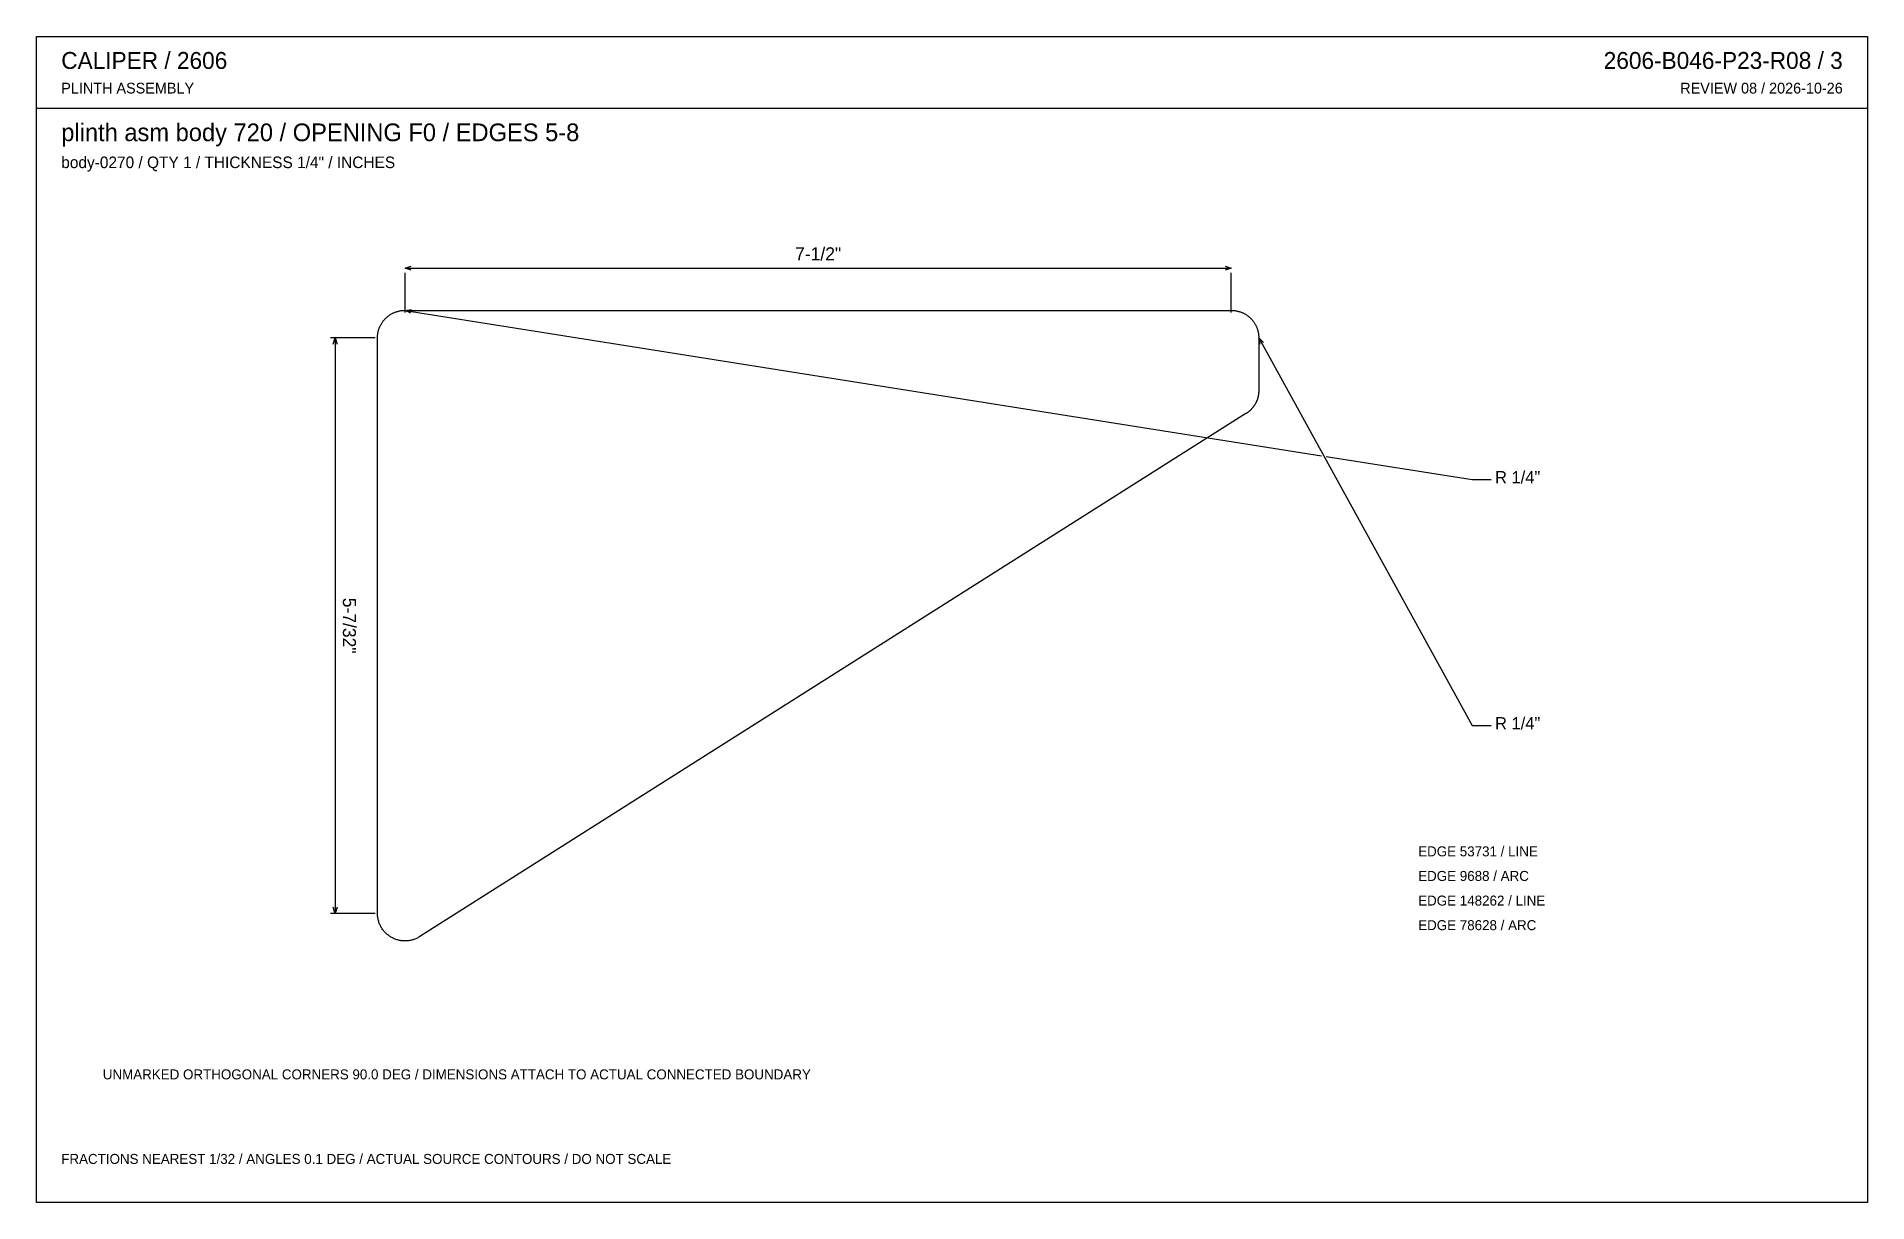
# Model space of a CAD drawing. Header units: inches. Extents: x 0.5 to 33.5, y 0.5 to 21.5.
import ezdxf
from ezdxf.enums import TextEntityAlignment as Align

# ---------------------------------------------------------------- set-up
doc = ezdxf.new("R2010")
doc.units = ezdxf.units.IN
doc.header["$MEASUREMENT"] = 0

msp = doc.modelspace()

# ---------------------------------------------------------------- linework, layer by layer
at = {"layer": 'ANNOTATION'}
for p, q in [((7.124, 17.347), (7.235, 17.382)), ((7.124, 17.347), (22.042, 17.347)), ((7.235, 17.312), (7.124, 17.347)), ((7.124, 16.542), (7.124, 17.264)), ((21.931, 17.382), (22.042, 17.347)), ((22.042, 17.347), (21.931, 17.312)), ((22.042, 16.542), (22.042, 17.264)), ((7.124, 16.583), (7.24, 16.6)), ((7.124, 16.583), (23.671, 13.959)), ((7.229, 16.532), (7.124, 16.583)), ((6.585, 16.086), (5.78, 16.086)), ((5.828, 15.975), (5.863, 16.086)), ((5.863, 16.086), (5.863, 5.692)), ((5.863, 16.086), (5.898, 15.975)), ((22.54, 16.086), (26.389, 9.083)), ((22.563, 15.972), (22.54, 16.086)), ((22.54, 16.086), (22.624, 16.005)), ((23.754, 13.946), (26.389, 13.528)), ((26.389, 13.528), (26.736, 13.528)), ((26.389, 9.083), (26.736, 9.083)), ((6.585, 5.692), (5.78, 5.692)), ((5.863, 5.692), (5.828, 5.803)), ((5.898, 5.803), (5.863, 5.692))]:
    msp.add_line(p, q, dxfattribs=at)
at = {"layer": 'OUTLINE'}
for p, q in [((0.472, 21.528), (33.528, 21.528)), ((0.472, 0.472), (0.472, 21.528)), ((33.528, 21.528), (33.528, 0.472)), ((0.472, 20.236), (33.528, 20.236)), ((6.89, 16.525), (6.901, 16.53)), ((6.901, 16.53), (6.912, 16.536)), ((6.912, 16.536), (6.923, 16.541)), ((6.923, 16.541), (6.934, 16.545)), ((6.934, 16.545), (6.945, 16.55)), ((6.945, 16.55), (6.957, 16.554)), ((6.957, 16.554), (6.968, 16.558)), ((6.968, 16.558), (6.98, 16.562)), ((6.98, 16.562), (6.992, 16.565)), ((6.992, 16.565), (7.004, 16.568)), ((7.004, 16.568), (7.015, 16.571)), ((7.015, 16.571), (7.027, 16.574)), ((7.027, 16.574), (7.039, 16.576)), ((7.039, 16.576), (7.051, 16.578)), ((7.051, 16.578), (7.063, 16.58)), ((7.063, 16.58), (7.076, 16.581)), ((7.076, 16.581), (7.088, 16.582)), ((7.088, 16.582), (7.1, 16.583)), ((7.1, 16.583), (7.112, 16.583)), ((7.112, 16.583), (7.124, 16.583)), ((7.124, 16.583), (22.042, 16.583)), ((22.042, 16.583), (22.055, 16.583)), ((22.055, 16.583), (22.067, 16.583)), ((22.067, 16.583), (22.079, 16.582)), ((22.079, 16.582), (22.091, 16.581)), ((22.091, 16.581), (22.103, 16.58)), ((22.103, 16.58), (22.115, 16.578)), ((22.115, 16.578), (22.127, 16.576)), ((22.127, 16.576), (22.139, 16.574)), ((22.139, 16.574), (22.151, 16.571)), ((22.151, 16.571), (22.163, 16.568)), ((22.163, 16.568), (22.175, 16.565)), ((22.175, 16.565), (22.187, 16.562)), ((22.187, 16.562), (22.198, 16.558)), ((22.198, 16.558), (22.21, 16.554)), ((22.21, 16.554), (22.221, 16.55)), ((22.221, 16.55), (22.233, 16.545)), ((22.233, 16.545), (22.244, 16.541)), ((22.244, 16.541), (22.255, 16.536)), ((22.255, 16.536), (22.266, 16.53)), ((22.266, 16.53), (22.277, 16.525)), ((6.639, 16.195), (6.642, 16.207)), ((6.642, 16.207), (6.645, 16.219)), ((6.645, 16.219), (6.648, 16.23)), ((6.648, 16.23), (6.652, 16.242)), ((6.652, 16.242), (6.656, 16.254)), ((6.656, 16.254), (6.66, 16.265)), ((6.66, 16.265), (6.665, 16.276)), ((6.665, 16.276), (6.67, 16.288)), ((6.67, 16.288), (6.675, 16.299)), ((6.675, 16.299), (6.68, 16.31)), ((6.68, 16.31), (6.686, 16.32)), ((6.686, 16.32), (6.692, 16.331)), ((6.692, 16.331), (6.698, 16.342)), ((6.698, 16.342), (6.704, 16.352)), ((6.704, 16.352), (6.711, 16.362)), ((6.711, 16.362), (6.718, 16.372)), ((6.718, 16.372), (6.725, 16.382)), ((6.725, 16.382), (6.732, 16.392)), ((6.732, 16.392), (6.74, 16.402)), ((6.74, 16.402), (6.748, 16.411)), ((6.748, 16.411), (6.756, 16.42)), ((6.756, 16.42), (6.764, 16.429)), ((6.764, 16.429), (6.773, 16.438)), ((6.773, 16.438), (6.781, 16.446)), ((6.781, 16.446), (6.79, 16.455)), ((6.79, 16.455), (6.8, 16.463)), ((6.8, 16.463), (6.809, 16.47)), ((6.809, 16.47), (6.818, 16.478)), ((6.818, 16.478), (6.828, 16.485)), ((6.828, 16.485), (6.838, 16.493)), ((6.838, 16.493), (6.848, 16.5)), ((6.848, 16.5), (6.858, 16.506)), ((6.858, 16.506), (6.869, 16.513)), ((6.869, 16.513), (6.879, 16.519)), ((6.879, 16.519), (6.89, 16.525)), ((22.277, 16.525), (22.287, 16.519)), ((22.287, 16.519), (22.298, 16.513)), ((22.298, 16.513), (22.308, 16.506)), ((22.308, 16.506), (22.319, 16.5)), ((22.319, 16.5), (22.329, 16.493)), ((22.329, 16.493), (22.339, 16.485)), ((22.339, 16.485), (22.348, 16.478)), ((22.348, 16.478), (22.358, 16.47)), ((22.358, 16.47), (22.367, 16.463)), ((22.367, 16.463), (22.376, 16.455)), ((22.376, 16.455), (22.385, 16.446)), ((22.385, 16.446), (22.394, 16.438)), ((22.394, 16.438), (22.402, 16.429)), ((22.402, 16.429), (22.411, 16.42)), ((22.411, 16.42), (22.419, 16.411)), ((22.419, 16.411), (22.427, 16.402)), ((22.427, 16.402), (22.434, 16.392)), ((22.434, 16.392), (22.442, 16.382)), ((22.442, 16.382), (22.449, 16.372)), ((22.449, 16.372), (22.456, 16.362)), ((22.456, 16.362), (22.462, 16.352)), ((22.462, 16.352), (22.469, 16.342)), ((22.469, 16.342), (22.475, 16.331)), ((22.475, 16.331), (22.481, 16.32)), ((22.481, 16.32), (22.487, 16.31)), ((22.487, 16.31), (22.492, 16.299)), ((22.492, 16.299), (22.497, 16.288)), ((22.497, 16.288), (22.502, 16.276)), ((22.502, 16.276), (22.506, 16.265)), ((22.506, 16.265), (22.511, 16.254)), ((22.511, 16.254), (22.515, 16.242)), ((22.515, 16.242), (22.518, 16.23)), ((22.518, 16.23), (22.522, 16.219)), ((22.522, 16.219), (22.525, 16.207)), ((22.525, 16.207), (22.528, 16.195)), ((6.627, 16.098), (6.628, 16.11)), ((6.627, 16.086), (6.627, 16.098)), ((6.627, 5.692), (6.627, 16.086)), ((6.628, 16.123), (6.629, 16.135)), ((6.628, 16.11), (6.628, 16.123)), ((6.629, 16.135), (6.631, 16.147)), ((6.631, 16.147), (6.632, 16.159)), ((6.632, 16.159), (6.634, 16.171)), ((6.634, 16.171), (6.637, 16.183)), ((6.637, 16.183), (6.639, 16.195)), ((22.528, 16.195), (22.53, 16.183)), ((22.53, 16.183), (22.532, 16.171)), ((22.532, 16.171), (22.534, 16.159)), ((22.534, 16.159), (22.536, 16.147)), ((22.536, 16.147), (22.537, 16.135)), ((22.537, 16.135), (22.538, 16.123)), ((22.538, 16.123), (22.539, 16.11)), ((22.539, 16.11), (22.539, 16.098)), ((22.539, 16.098), (22.54, 16.086)), ((22.54, 16.086), (22.54, 15.139)), ((22.466, 14.879), (22.462, 14.872)), ((22.47, 14.885), (22.466, 14.879)), ((22.474, 14.892), (22.47, 14.885)), ((22.478, 14.899), (22.474, 14.892)), ((22.482, 14.906), (22.478, 14.899)), ((22.485, 14.913), (22.482, 14.906)), ((22.489, 14.92), (22.485, 14.913)), ((22.492, 14.927), (22.489, 14.92)), ((22.495, 14.934), (22.492, 14.927)), ((22.499, 14.941), (22.495, 14.934)), ((22.502, 14.948), (22.499, 14.941)), ((22.505, 14.956), (22.502, 14.948)), ((22.507, 14.963), (22.505, 14.956)), ((22.51, 14.97), (22.507, 14.963)), ((22.513, 14.978), (22.51, 14.97)), ((22.515, 14.985), (22.513, 14.978)), ((22.518, 14.992), (22.515, 14.985)), ((22.52, 15), (22.518, 14.992)), ((22.522, 15.007), (22.52, 15)), ((22.524, 15.015), (22.522, 15.007)), ((22.526, 15.023), (22.524, 15.015)), ((22.528, 15.03), (22.526, 15.023)), ((22.529, 15.038), (22.528, 15.03)), ((22.531, 15.045), (22.529, 15.038)), ((22.532, 15.053), (22.531, 15.045)), ((22.533, 15.061), (22.532, 15.053)), ((22.535, 15.069), (22.533, 15.061)), ((22.536, 15.076), (22.535, 15.069)), ((22.537, 15.084), (22.536, 15.076)), ((22.538, 15.1), (22.537, 15.092)), ((22.537, 15.092), (22.537, 15.084)), ((22.539, 15.108), (22.538, 15.1)), ((22.54, 15.131), (22.539, 15.123)), ((22.539, 15.123), (22.539, 15.115)), ((22.539, 15.115), (22.539, 15.108)), ((22.54, 15.139), (22.54, 15.131)), ((22.308, 14.719), (7.39, 5.272)), ((22.315, 14.723), (22.308, 14.719)), ((22.321, 14.727), (22.315, 14.723)), ((22.328, 14.732), (22.321, 14.727)), ((22.334, 14.736), (22.328, 14.732)), ((22.341, 14.741), (22.334, 14.736)), ((22.347, 14.746), (22.341, 14.741)), ((22.353, 14.75), (22.347, 14.746)), ((22.359, 14.755), (22.353, 14.75)), ((22.365, 14.76), (22.359, 14.755)), ((22.371, 14.765), (22.365, 14.76)), ((22.377, 14.771), (22.371, 14.765)), ((22.382, 14.776), (22.377, 14.771)), ((22.388, 14.781), (22.382, 14.776)), ((22.394, 14.787), (22.388, 14.781)), ((22.399, 14.792), (22.394, 14.787)), ((22.405, 14.798), (22.399, 14.792)), ((22.41, 14.804), (22.405, 14.798)), ((22.415, 14.81), (22.41, 14.804)), ((22.42, 14.816), (22.415, 14.81)), ((22.425, 14.822), (22.42, 14.816)), ((22.43, 14.828), (22.425, 14.822)), ((22.435, 14.834), (22.43, 14.828)), ((22.44, 14.84), (22.435, 14.834)), ((22.444, 14.846), (22.44, 14.84)), ((22.449, 14.853), (22.444, 14.846)), ((22.453, 14.859), (22.449, 14.853)), ((22.458, 14.866), (22.453, 14.859)), ((22.462, 14.872), (22.458, 14.866)), ((6.627, 5.675), (6.627, 5.692)), ((6.628, 5.659), (6.627, 5.675)), ((6.63, 5.642), (6.628, 5.659)), ((6.631, 5.626), (6.63, 5.642)), ((6.634, 5.609), (6.631, 5.626)), ((6.637, 5.593), (6.634, 5.609)), ((6.641, 5.577), (6.637, 5.593)), ((6.645, 5.561), (6.641, 5.577)), ((6.649, 5.545), (6.645, 5.561)), ((6.654, 5.529), (6.649, 5.545)), ((6.66, 5.513), (6.654, 5.529)), ((6.666, 5.498), (6.66, 5.513)), ((6.673, 5.483), (6.666, 5.498)), ((6.68, 5.468), (6.673, 5.483)), ((6.688, 5.453), (6.68, 5.468)), ((6.696, 5.439), (6.688, 5.453)), ((6.705, 5.425), (6.696, 5.439)), ((6.714, 5.411), (6.705, 5.425)), ((6.724, 5.397), (6.714, 5.411)), ((6.734, 5.384), (6.724, 5.397)), ((6.744, 5.371), (6.734, 5.384)), ((6.755, 5.359), (6.744, 5.371)), ((6.766, 5.346), (6.755, 5.359)), ((6.778, 5.335), (6.766, 5.346)), ((6.79, 5.323), (6.778, 5.335)), ((6.803, 5.312), (6.79, 5.323)), ((6.816, 5.302), (6.803, 5.312)), ((6.829, 5.292), (6.816, 5.302)), ((6.842, 5.282), (6.829, 5.292)), ((6.856, 5.273), (6.842, 5.282)), ((6.87, 5.264), (6.856, 5.273)), ((6.885, 5.256), (6.87, 5.264)), ((6.899, 5.248), (6.885, 5.256)), ((6.914, 5.241), (6.899, 5.248)), ((6.929, 5.234), (6.914, 5.241)), ((6.945, 5.228), (6.929, 5.234)), ((6.96, 5.222), (6.945, 5.228)), ((6.976, 5.217), (6.96, 5.222)), ((6.992, 5.212), (6.976, 5.217)), ((7.008, 5.208), (6.992, 5.212)), ((7.024, 5.205), (7.008, 5.208)), ((7.04, 5.202), (7.024, 5.205)), ((7.057, 5.199), (7.04, 5.202)), ((7.073, 5.197), (7.057, 5.199)), ((7.09, 5.196), (7.073, 5.197)), ((7.106, 5.195), (7.09, 5.196)), ((7.123, 5.194), (7.106, 5.195)), ((7.14, 5.195), (7.123, 5.194)), ((7.156, 5.195), (7.14, 5.195)), ((7.173, 5.197), (7.156, 5.195)), ((7.189, 5.199), (7.173, 5.197)), ((7.206, 5.201), (7.189, 5.199)), ((7.222, 5.204), (7.206, 5.201)), ((7.238, 5.208), (7.222, 5.204)), ((7.254, 5.212), (7.238, 5.208)), ((7.27, 5.216), (7.254, 5.212)), ((7.286, 5.221), (7.27, 5.216)), ((7.302, 5.227), (7.286, 5.221)), ((7.317, 5.233), (7.302, 5.227)), ((7.332, 5.24), (7.317, 5.233)), ((7.347, 5.247), (7.332, 5.24)), ((7.362, 5.255), (7.347, 5.247)), ((7.376, 5.263), (7.362, 5.255)), ((7.39, 5.272), (7.376, 5.263)), ((33.528, 0.472), (0.472, 0.472))]:
    msp.add_line(p, q, dxfattribs=at)

# ---------------------------------------------------------------- texts
at = {"layer": 'ANNOTATION'}
for s, height, p in [('CALIPER / 2606', 0.30556, (0.917, 20.944)), ('PLINTH ASSEMBLY', 0.19444, (0.917, 20.5)), ('plinth asm body 720 / OPENING F0 / EDGES 5-8', 0.31944, (0.917, 19.639)), ('body-0270 / QTY 1 / THICKNESS 1/4" / INCHES', 0.20833, (0.917, 19.153)), ('R 1/4"', 0.2222, (26.806, 13.458)), ('R 1/4"', 0.2222, (26.806, 9.014)), ('EDGE 53731 / LINE', 0.18056, (25.417, 6.722)), ('EDGE 9688 / ARC', 0.18056, (25.417, 6.278)), ('EDGE 148262 / LINE', 0.18056, (25.417, 5.833)), ('EDGE 78628 / ARC', 0.18056, (25.417, 5.389)), ('UNMARKED ORTHOGONAL CORNERS 90.0 DEG / DIMENSIONS ATTACH TO ACTUAL CONNECTED BOUNDARY', 0.18056, (1.667, 2.694)), ('FRACTIONS NEAREST 1/32 / ANGLES 0.1 DEG / ACTUAL SOURCE CONTOURS / DO NOT SCALE', 0.18056, (0.917, 1.167))]:
    msp.add_text(s, height=height, dxfattribs=at).set_placement(p)
for s, height, p in [('2606-B046-P23-R08 / 3', 0.30556, (33.083, 20.944)), ('REVIEW 08 / 2026-10-26', 0.19444, (33.083, 20.5))]:
    msp.add_text(s, height=height, dxfattribs=at).set_placement(p, align=Align.RIGHT)
msp.add_text('7-1/2"', height=0.2361, dxfattribs=at).set_placement((14.583, 17.486), align=Align.CENTER)
msp.add_text('5-7/32"', height=0.2361, rotation=-90, dxfattribs=at).set_placement((6.002, 10.889), align=Align.CENTER)

doc.saveas('drawing.dxf')
